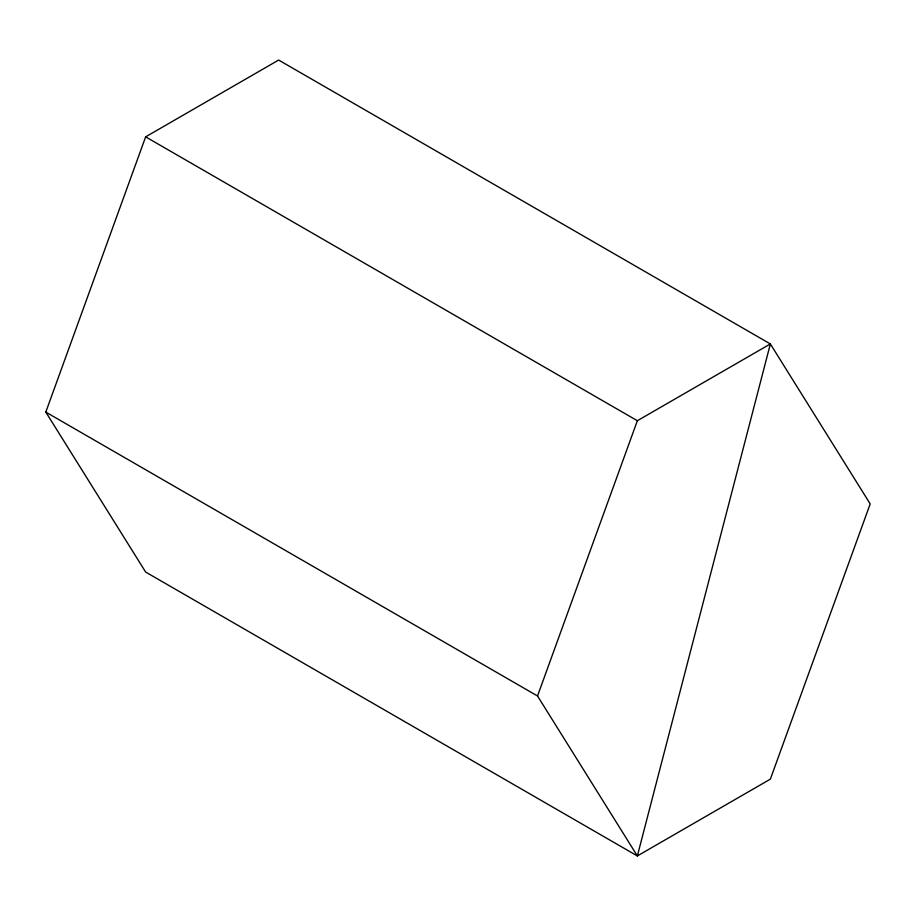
<?xml version="1.0" encoding="UTF-8"?>
<svg xmlns="http://www.w3.org/2000/svg" width="916" height="916" viewBox="0 0 916 916"><rect width="100%" height="100%" fill="white"/><g stroke="black" fill="none" stroke-linecap="round" stroke-linejoin="round"><path stroke-width="1.37" d="M45.8 412.097L145.644 136.85L278.647 60.055L770.356 343.947L870.2 503.903L770.356 779.15L637.353 855.945L145.644 572.053L45.8 412.097L537.52 695.977L637.353 855.945L770.356 343.947L637.353 420.73L537.52 695.977M145.644 136.85L637.353 420.73"/></g></svg>
